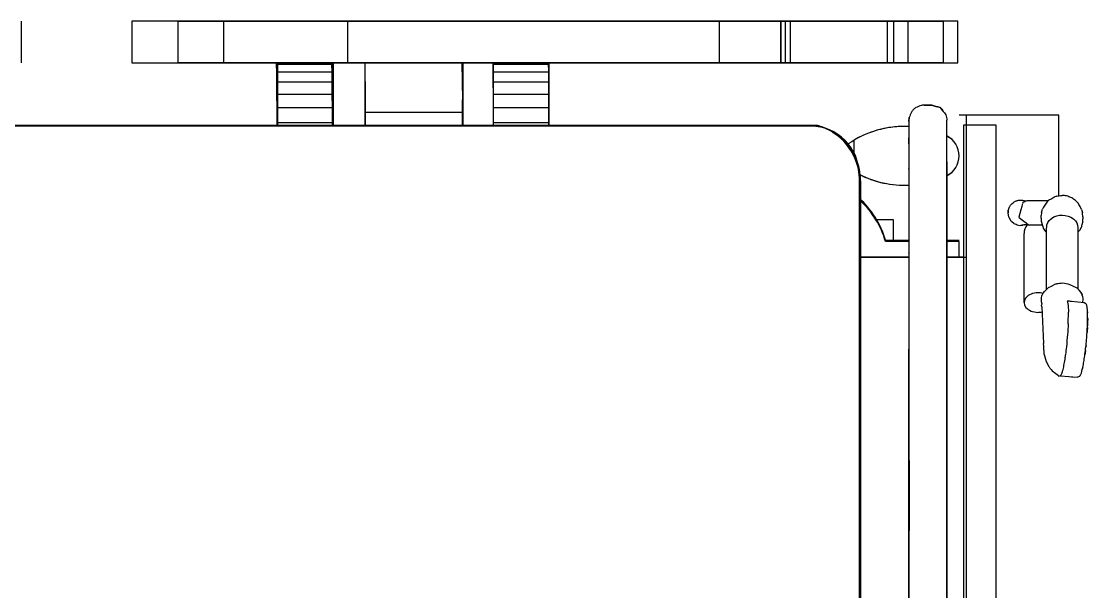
# Model space of a CAD drawing. Extents: x 2733443 to 3206532, y -1516114 to -1264405.
# Drawn here: x 3017798 to 3018638, y -1498205 to -1497755 of the extents above; entities that cross this region are included whole.
import ezdxf

# ---------------------------------------------------------------- set-up
doc = ezdxf.new("R2010")
doc.units = 0
doc.header["$MEASUREMENT"] = 0
doc.linetypes.add('1', pattern=[0, 0, 0])
doc.layers.get('0').update_dxf_attribs({"color": 250, "linetype": '1'})
doc.layers.add('furniture', color=33, linetype='Continuous')

# ---------------------------------------------------------------- blocks, each defined once
blk = doc.blocks.new('EQUIPMENT')
at = {"layer": 'furniture'}
for p, q in [((-13795.46, 4375.37), (-13795.46, 4408.05)), ((-13708.6, 4408.05), (-13708.6, 4375.35)), ((-13057.89, 4408.05), (-13708.6, 4408.05)), ((-13672.28, 4408.05), (-13672.28, 4375.37)), ((-13672.28, 4408.05), (-13663.44, 4408.05)), ((-13663.44, 4408.05), (-13636.4, 4408.05)), ((-13636.4, 4408.05), (-13538.7, 4408.05)), ((-13636.4, 4408.05), (-13636.4, 4375.37)), ((-13538.7, 4408.05), (-13245.52, 4408.05)), ((-13538.7, 4408.05), (-13538.7, 4375.37)), ((-13245.52, 4408.05), (-13232.13, 4408.05)), ((-13245.52, 4375.37), (-13245.52, 4408.05)), ((-13232.13, 4408.05), (-13221.43, 4408.05)), ((-13221.43, 4408.05), (-13201.64, 4408.05)), ((-13201.64, 4408.05), (-13197.37, 4408.05)), ((-13197.37, 4408.05), (-13193.94, 4408.05)), ((-13197.37, 4408.05), (-13197.37, 4375.37)), ((-13197.35, 4375.37), (-13197.35, 4408.05)), ((-13193.94, 4408.05), (-13190.01, 4408.05)), ((-13193.94, 4408.05), (-13193.94, 4375.37)), ((-13190.01, 4408.05), (-13113.42, 4408.05)), ((-13190.01, 4408.05), (-13190.01, 4375.37)), ((-13113.42, 4408.05), (-13108.54, 4408.05)), ((-13113.42, 4408.05), (-13113.42, 4375.37)), ((-13108.54, 4408.05), (-13105.05, 4408.05)), ((-13108.54, 4408.05), (-13108.54, 4375.37)), ((-13105.05, 4408.05), (-13097.16, 4408.05)), ((-13097.16, 4408.05), (-13069.06, 4408.05)), ((-13097.16, 4408.05), (-13097.16, 4375.37)), ((-13069.06, 4375.37), (-13069.06, 4408.05)), ((-13057.89, 4375.35), (-13057.89, 4408.05)), ((-13708.6, 4375.35), (-13057.89, 4375.35)), ((-13663.44, 4375.37), (-13672.28, 4375.37)), ((-13636.4, 4375.37), (-13663.44, 4375.37)), ((-13538.7, 4375.37), (-13636.4, 4375.37)), ((-13594.42, 4374.41), (-13594.44, 4375.24)), ((-13594.42, 4374.41), (-13550.85, 4374.41)), ((-13594.32, 4368.22), (-13594.42, 4374.41)), ((-13594.32, 4368.22), (-13550.76, 4368.22)), ((-13594.24, 4360.25), (-13594.32, 4368.22)), ((-13593.65, 4375.35), (-13593.65, 4325.49)), ((-13550.85, 4374.41), (-13550.87, 4375.24)), ((-13550.76, 4368.22), (-13550.85, 4374.41)), ((-13550.68, 4360.25), (-13550.76, 4368.22)), ((-13550.68, 4375.24), (-13550.61, 4367.98)), ((-13550.61, 4367.98), (-13550.53, 4357.04)), ((-13549.65, 4325.49), (-13549.65, 4375.35)), ((-13245.52, 4375.37), (-13538.7, 4375.37)), ((-13524.87, 4375.35), (-13524.87, 4325.49)), ((-13524.38, 4346.13), (-13524.78, 4375.37)), ((-13448.49, 4375.24), (-13448.1, 4346.13)), ((-13447.74, 4358.83), (-13447.96, 4375.24)), ((-13447.9, 4375.35), (-13447.9, 4325.49)), ((-13423.96, 4374.41), (-13423.98, 4375.24)), ((-13423.96, 4374.41), (-13380.4, 4374.41)), ((-13423.87, 4368.22), (-13423.96, 4374.41)), ((-13423.91, 4375.35), (-13423.91, 4325.49)), ((-13423.87, 4368.22), (-13380.3, 4368.22)), ((-13423.78, 4360.25), (-13423.87, 4368.22)), ((-13380.42, 4375.24), (-13380.4, 4374.41)), ((-13380.4, 4374.41), (-13380.3, 4368.22)), ((-13380.3, 4368.22), (-13380.22, 4360.25)), ((-13380.15, 4367.98), (-13380.23, 4375.24)), ((-13380.07, 4357.04), (-13380.15, 4367.98)), ((-13379.91, 4375.35), (-13379.91, 4325.49)), ((-13232.13, 4375.37), (-13245.52, 4375.37)), ((-13221.43, 4375.37), (-13232.13, 4375.37)), ((-13201.64, 4375.37), (-13221.43, 4375.37)), ((-13197.37, 4375.37), (-13201.64, 4375.37)), ((-13193.94, 4375.37), (-13197.37, 4375.37)), ((-13190.01, 4375.37), (-13193.94, 4375.37)), ((-13113.42, 4375.37), (-13190.01, 4375.37)), ((-13108.54, 4375.37), (-13113.42, 4375.37)), ((-13105.05, 4375.37), (-13108.54, 4375.37)), ((-13097.16, 4375.37), (-13105.05, 4375.37)), ((-13069.06, 4375.37), (-13097.16, 4375.37)), ((-13594.24, 4360.25), (-13550.68, 4360.25)), ((-13594.17, 4350.76), (-13594.24, 4360.25)), ((-13550.61, 4350.76), (-13550.68, 4360.25)), ((-13423.78, 4360.25), (-13380.22, 4360.25)), ((-13423.71, 4350.76), (-13423.78, 4360.25)), ((-13380.22, 4360.25), (-13380.15, 4350.76)), ((-13550.53, 4357.04), (-13550.47, 4344.66)), ((-13447.58, 4332.24), (-13447.67, 4351.12)), ((-13380.01, 4344.66), (-13380.07, 4357.04)), ((-13594.17, 4350.76), (-13550.61, 4350.76)), ((-13594.12, 4340.04), (-13594.17, 4350.76)), ((-13550.55, 4340.04), (-13550.61, 4350.76)), ((-13550.47, 4344.66), (-13550.42, 4331.23)), ((-13423.71, 4350.76), (-13380.15, 4350.76)), ((-13423.66, 4340.04), (-13423.71, 4350.76)), ((-13380.15, 4350.76), (-13380.1, 4340.04)), ((-13379.97, 4331.23), (-13380.01, 4344.66)), ((-13594.12, 4340.04), (-13550.55, 4340.04)), ((-13594.08, 4328.4), (-13594.12, 4340.04)), ((-13550.52, 4328.4), (-13550.55, 4340.04)), ((-13448.28, 4336.11), (-13524.55, 4336.11)), ((-13448.13, 4336.11), (-13448.28, 4336.11)), ((-13423.66, 4340.04), (-13380.1, 4340.04)), ((-13423.62, 4328.4), (-13423.66, 4340.04)), ((-13380.1, 4340.04), (-13380.06, 4328.4)), ((-13095.31, 4334.4), (-13095.75, 4333.3)), ((-13094.88, 4335.49), (-13095.31, 4334.4)), ((-13094.44, 4336.58), (-13094.88, 4335.49)), ((-13094.05, 4337.06), (-13094.44, 4336.58)), ((-13093.66, 4337.54), (-13094.05, 4337.06)), ((-13093.27, 4338.02), (-13093.66, 4337.54)), ((-13092.88, 4338.5), (-13093.27, 4338.02)), ((-13092.4, 4338.89), (-13092.88, 4338.5)), ((-13091.92, 4339.28), (-13092.4, 4338.89)), ((-13091.45, 4339.67), (-13091.92, 4339.28)), ((-13090.97, 4340.06), (-13091.45, 4339.67)), ((-13089.87, 4340.49), (-13090.97, 4340.06)), ((-13088.78, 4340.93), (-13089.87, 4340.49)), ((-13087.68, 4341.37), (-13088.78, 4340.93)), ((-13086.59, 4341.81), (-13087.68, 4341.37)), ((-13086.05, 4341.86), (-13086.59, 4341.81)), ((-13085.5, 4341.91), (-13086.05, 4341.86)), ((-13084.96, 4341.96), (-13085.5, 4341.91)), ((-13084.41, 4342.01), (-13084.96, 4341.96)), ((-13084.41, 4342.01), (-13082.91, 4342.01)), ((-13082.91, 4342.01), (-13084.41, 4342.01)), ((-13082.91, 4342.01), (-13081.42, 4342.01)), ((-13081.42, 4342.01), (-13082.91, 4342.01)), ((-13081.42, 4342.01), (-13079.92, 4342.01)), ((-13079.92, 4342.01), (-13081.42, 4342.01)), ((-13079.92, 4342.01), (-13078.42, 4342.01)), ((-13078.42, 4342.01), (-13079.92, 4342.01)), ((-13076.78, 4341.52), (-13078.42, 4342.01)), ((-13078.42, 4342.01), (-13076.78, 4341.52)), ((-13075.14, 4341.03), (-13076.78, 4341.52)), ((-13076.78, 4341.52), (-13075.14, 4341.03)), ((-13073.5, 4340.54), (-13075.14, 4341.03)), ((-13075.14, 4341.03), (-13073.5, 4340.54)), ((-13071.86, 4340.06), (-13073.5, 4340.54)), ((-13073.5, 4340.54), (-13071.86, 4340.06)), ((-13071.39, 4339.67), (-13071.86, 4340.06)), ((-13071.86, 4340.06), (-13070.72, 4338.65)), ((-13070.91, 4339.28), (-13071.39, 4339.67)), ((-13070.43, 4338.89), (-13070.91, 4339.28)), ((-13070.72, 4338.65), (-13069.57, 4337.25)), ((-13069.95, 4338.5), (-13070.43, 4338.89)), ((-13069.28, 4336.89), (-13069.95, 4338.5)), ((-13069.57, 4337.25), (-13068.43, 4335.84)), ((-13068.43, 4335.84), (-13067.28, 4334.44)), ((-13067.28, 4334.44), (-13067.07, 4333.34)), ((-13169.04, 4326), (-13850.27, 4326)), ((-13594.08, 4328.4), (-13550.52, 4328.4)), ((-13594.08, 4326), (-13594.08, 4328.4)), ((-13550.51, 4326), (-13550.52, 4328.4)), ((-13550.42, 4331.23), (-13550.41, 4326)), ((-13423.62, 4328.4), (-13380.06, 4328.4)), ((-13423.62, 4326), (-13423.62, 4328.4)), ((-13380.06, 4328.4), (-13380.05, 4326)), ((-13379.96, 4326), (-13379.97, 4331.23)), ((-13169.04, 4326), (-13168.38, 4326)), ((-13096.39, 4329.06), (-13096.19, 4332.21)), ((-13096.34, 4330.57), (-13096.39, 4330.03)), ((-13096.39, 4330.03), (-13096.31, 4330.29)), ((-13096.39, 4329.88), (-13096.39, 4330.03)), ((-13096.39, 4330.03), (-13096.39, 4329.79)), ((-13096.39, 4329.72), (-13096.39, 4329.88)), ((-13096.39, 4329.79), (-13096.39, 4329.54)), ((-13096.39, 4329.57), (-13096.39, 4329.72)), ((-13096.39, 4329.42), (-13096.39, 4329.57)), ((-13096.39, 4329.54), (-13096.39, 4329.3)), ((-13096.39, 4329.06), (-13096.39, 4329.42)), ((-13096.39, 4329.3), (-13096.39, 4329.06)), ((-13096.39, 4329.06), (-13096.39, 4327.12)), ((-13096.39, 4327.12), (-13096.39, 4325.17)), ((-13096.29, 4331.12), (-13096.34, 4330.57)), ((-13096.24, 4331.66), (-13096.29, 4331.12)), ((-13096.19, 4332.21), (-13096.24, 4331.66)), ((-13095.75, 4333.3), (-13096.19, 4332.21)), ((-13067.07, 4333.34), (-13066.86, 4332.23)), ((-13066.86, 4332.23), (-13066.65, 4331.13)), ((-13066.65, 4331.13), (-13066.44, 4330.03)), ((-13066.44, 4329.05), (-13066.44, 4330.03)), ((-13066.44, 4328.08), (-13066.44, 4329.05)), ((-13066.44, 4327.11), (-13066.44, 4328.08)), ((-13066.44, 4326.13), (-13066.44, 4327.11)), ((-13066.44, 4323.28), (-13066.44, 4326.13)), ((-12978.42, 4334.02), (-13056.81, 4334.02)), ((-13053.17, 4326.37), (-13027.98, 4326.37)), ((-13053.17, 3339.39), (-13053.17, 4326.37)), ((-12978.42, 4334.02), (-13051.34, 4334.02)), ((-13051.34, 4334.02), (-13051.34, 3342.13)), ((-13027.98, 4326.37), (-13027.98, 3339.39)), ((-12978.42, 4270.54), (-12978.42, 4334.02)), ((-12978.42, 4270.54), (-12978.42, 4334.02)), ((-13173.73, 4325.49), (-14987.85, 4325.49)), ((-13159.52, 4322.77), (-13159.54, 4322.77)), ((-13151.34, 4317.62), (-13151.67, 4317.87)), ((-13096.39, 4325.17), (-13096.39, 4323.22)), ((-13096.39, 4323.22), (-13096.39, 4321.28)), ((-13096.39, 4321.28), (-13096.39, 4317.61)), ((-13096.39, 4317.61), (-13096.39, 4313.93)), ((-13066.44, 4320.43), (-13066.44, 4323.28)), ((-13066.44, 4317.58), (-13066.44, 4320.43)), ((-13066.44, 4314.73), (-13066.44, 4317.58)), ((-13144.97, 4311.49), (-13147.21, 4313.92)), ((-13143.07, 4309.11), (-13144.97, 4311.49)), ((-13139.77, 4314.24), (-13139.77, 4304.94)), ((-13096.39, 4314.72), (-13096.39, 4316.35)), ((-13096.39, 4311.55), (-13096.39, 4314.72)), ((-13096.39, 4313.93), (-13096.39, 4310.26)), ((-13096.39, 4310.26), (-13096.39, 4306.59)), ((-13066.44, 4312.71), (-13066.44, 4314.73)), ((-13066.44, 4310.69), (-13066.44, 4312.71)), ((-13066.44, 4308.66), (-13066.44, 4310.69)), ((-13139.7, 4303.88), (-13141.83, 4307.36)), ((-13141.46, 4306.43), (-13141.12, 4306.43)), ((-13140.95, 4306.43), (-13141.12, 4306.43)), ((-13141.12, 4306.43), (-13140.36, 4305.17)), ((-13140.49, 4305.69), (-13140.95, 4306.43)), ((-13140.04, 4304.94), (-13140.49, 4305.69)), ((-13140.36, 4305.17), (-13139.65, 4303.88)), ((-13139.44, 4304.94), (-13140.04, 4304.94)), ((-13139.88, 4303.88), (-13139.7, 4303.88)), ((-13139.88, 4303.88), (-13139.88, 4303.41)), ((-13139.69, 4303.06), (-13139.7, 4303.88)), ((-13139.65, 4303.88), (-13139.44, 4303.88)), ((-13139.65, 4303.88), (-13139.65, 4303.71)), ((-13139.65, 4303.71), (-13139.65, 4302.98)), ((-13139.44, 4303.88), (-13139.44, 4304.94)), ((-13139.43, 4302.6), (-13139.43, 4303.71)), ((-13096.39, 4306.59), (-13096.39, 4304.25)), ((-13096.39, 4304.25), (-13096.39, 4301.9)), ((-13096.39, 4301.9), (-13096.39, 4299.56)), ((-13066.44, 4306.64), (-13066.44, 4308.66)), ((-13066.44, 4304.29), (-13066.44, 4306.64)), ((-13066.44, 4301.94), (-13066.44, 4304.29)), ((-13066.44, 4299.58), (-13066.44, 4301.94)), ((-13096.39, 4299.56), (-13096.39, 4297.22)), ((-13096.39, 4297.22), (-13096.39, 4294.62)), ((-13096.39, 4294.62), (-13096.39, 4292.03)), ((-13066.44, 4297.23), (-13066.44, 4299.58)), ((-13066.44, 4285.42), (-13066.44, 4297.23)), ((-13066.44, 4297.23), (-13066.44, 4268.84)), ((-13135.6, 4287.37), (-13135.6, 3378.39)), ((-13096.39, 4291.43), (-13096.36, 4292.03)), ((-13096.39, 4292.03), (-13096.39, 4289.43)), ((-13096.39, 4289.43), (-13096.39, 4286.84)), ((-13096.39, 4286.84), (-13096.39, 4284.08)), ((-13096.39, 4285.2), (-13096.36, 4284.08)), ((-13096.39, 4284.08), (-13096.39, 4281.33)), ((-13066.44, 4268.17), (-13066.44, 4288.03)), ((-13066.44, 4286.9), (-13066.44, 4271.57)), ((-13066.44, 4243.82), (-13066.44, 4285.42)), ((-13135.29, 3383.33), (-13135.29, 4282.43)), ((-13134.44, 4282.43), (-13134.44, 3383.33)), ((-13096.39, 4281.33), (-13096.39, 4278.58)), ((-13096.39, 4278.58), (-13096.39, 4275.83)), ((-13096.39, 4275.83), (-13096.39, 4272.95)), ((-13096.39, 4272.95), (-13096.39, 4270.07)), ((-13096.39, 4270.07), (-13096.39, 4267.19)), ((-13096.39, 4267.19), (-13096.39, 4264.31)), ((-13096.38, 4267.19), (-13096.39, 4266.81)), ((-13066.44, 4271.57), (-13066.44, 4256.24)), ((-13066.44, 4268.84), (-13066.44, 4211.8)), ((-13066.44, 4248.31), (-13066.44, 4268.17)), ((-13010.65, 4266.88), (-13010.19, 4267.01)), ((-13010.19, 4267.01), (-13008.37, 4267.18)), ((-13010.19, 4267.01), (-13009.74, 4267.06)), ((-13009.74, 4267.06), (-13009.28, 4267.1)), ((-13009.28, 4267.1), (-13008.83, 4267.14)), ((-13008.83, 4267.14), (-13008.37, 4267.18)), ((-13008.37, 4267.18), (-13006.56, 4267.01)), ((-12985.58, 4267.27), (-12987.22, 4266.3)), ((-12983.94, 4268.23), (-12985.58, 4267.27)), ((-12982.29, 4269.19), (-12983.94, 4268.23)), ((-12981.93, 4269.4), (-12982.29, 4269.19)), ((-12980.2, 4270.29), (-12981.93, 4269.4)), ((-12980.2, 4270.29), (-12979.18, 4270.43)), ((-12979.18, 4270.43), (-12978.16, 4270.58)), ((-12978.16, 4270.58), (-12977.13, 4270.73)), ((-12977.13, 4270.73), (-12976.11, 4270.87)), ((-12976.11, 4270.87), (-12975.6, 4270.84)), ((-12974.74, 4270.76), (-12975.6, 4270.87)), ((-12974.19, 4270.69), (-12974.74, 4270.76)), ((-12973.87, 4270.66), (-12974.19, 4270.69)), ((-12973.01, 4270.55), (-12973.87, 4270.66)), ((-12972.15, 4270.44), (-12973.01, 4270.55)), ((-12971.33, 4270.16), (-12972.15, 4270.44)), ((-12970.51, 4269.87), (-12971.33, 4270.16)), ((-12969.69, 4269.59), (-12970.51, 4269.87)), ((-12968.87, 4269.3), (-12969.69, 4269.59)), ((-12968.13, 4268.85), (-12968.87, 4269.3)), ((-12967.38, 4268.4), (-12968.13, 4268.85)), ((-12966.64, 4267.94), (-12967.38, 4268.4)), ((-12965.9, 4267.49), (-12966.64, 4267.94)), ((-12965.27, 4266.9), (-12965.9, 4267.49)), ((-13096.39, 4264.31), (-13096.39, 4254.63)), ((-13018.18, 4259.02), (-13018.35, 4257.2)), ((-13018.27, 4258.11), (-13018.23, 4258.57)), ((-13018.23, 4258.57), (-13018.18, 4259.02)), ((-13018.18, 4259.02), (-13017.95, 4259.71)), ((-13017.95, 4259.71), (-13017.71, 4260.4)), ((-13017.71, 4260.4), (-13017.47, 4261.09)), ((-13017.47, 4261.09), (-13017.24, 4261.79)), ((-13017.24, 4261.79), (-13016.96, 4262.21)), ((-13016.96, 4262.21), (-13016.68, 4262.64)), ((-13016.68, 4262.64), (-13016.4, 4263.07)), ((-13016.4, 4263.07), (-13016.12, 4263.49)), ((-13016.12, 4263.49), (-13013.83, 4265.55)), ((-13016.12, 4263.49), (-13015.55, 4264.01)), ((-13015.55, 4264.01), (-13014.98, 4264.52)), ((-13014.98, 4264.52), (-13014.4, 4265.04)), ((-13014.4, 4265.04), (-13013.83, 4265.55)), ((-13013.83, 4265.55), (-13013.39, 4265.79)), ((-13013.39, 4265.79), (-13012.94, 4266.02)), ((-13012.94, 4266.02), (-13012.49, 4266.25)), ((-13012.49, 4266.25), (-13012.05, 4266.48)), ((-13012.05, 4266.48), (-13011.58, 4266.61)), ((-13011.58, 4266.61), (-13011.12, 4266.75)), ((-13011.12, 4266.75), (-13010.65, 4266.88)), ((-13008.25, 4259.44), (-13009.01, 4256.7)), ((-13007.48, 4262.25), (-13008.25, 4259.44)), ((-13006.86, 4264.49), (-13007.46, 4262.31)), ((-13006.67, 4265.18), (-13006.81, 4264.65)), ((-13005.91, 4265.53), (-13006.67, 4265.18)), ((-13006.32, 4266.89), (-13005.63, 4266.8)), ((-13005.16, 4265.88), (-13005.91, 4265.53)), ((-13005.63, 4266.8), (-13004.95, 4266.46)), ((-13004.4, 4266.22), (-13005.16, 4265.88)), ((-13003.64, 4266.57), (-13004.4, 4266.22)), ((-12986.55, 4266.7), (-13003.64, 4266.57)), ((-12991.87, 4257.21), (-12991.31, 4259.95)), ((-12990.29, 4261.53), (-12991.31, 4259.95)), ((-12989.27, 4263.12), (-12990.29, 4261.53)), ((-12988.24, 4264.71), (-12989.27, 4263.12)), ((-12987.22, 4266.3), (-12988.24, 4264.71)), ((-12964.65, 4266.3), (-12965.27, 4266.9)), ((-12964.02, 4265.7), (-12964.65, 4266.3)), ((-12963.4, 4265.11), (-12964.02, 4265.7)), ((-12962.91, 4264.39), (-12963.4, 4265.11)), ((-12962.43, 4263.68), (-12962.91, 4264.39)), ((-12961.94, 4262.96), (-12962.43, 4263.68)), ((-12961.46, 4262.24), (-12961.94, 4262.96)), ((-12960.57, 4259.64), (-12961.46, 4262.24)), ((-12960.57, 4259.64), (-12959.79, 4257.36)), ((-13122.6, 4251.82), (-13108.7, 4251.82)), ((-13108.7, 4251.82), (-13108.7, 4234.45)), ((-13096.39, 4254.63), (-13096.39, 4244.94)), ((-13066.44, 4256.69), (-13066.44, 4251.49)), ((-13066.44, 4256.24), (-13066.44, 4240.91)), ((-13066.44, 4251.49), (-13066.44, 4246.29)), ((-13018.35, 4257.2), (-13018.31, 4257.66)), ((-13017.68, 4253.6), (-13018.35, 4257.2)), ((-13018.31, 4257.66), (-13018.27, 4258.11)), ((-13017.68, 4253.6), (-13017.24, 4252.62)), ((-13017.24, 4252.62), (-13016.12, 4250.92)), ((-13016.12, 4250.92), (-13015.49, 4250.22)), ((-13013.83, 4248.85), (-13015.43, 4250.15)), ((-13009.04, 4256.57), (-13009.84, 4253.7)), ((-13009.84, 4253.7), (-13007.91, 4252.19)), ((-13007.91, 4252.19), (-13005.99, 4250.69)), ((-13005.99, 4250.69), (-13004.06, 4249.18)), ((-12991.87, 4257.21), (-12992.23, 4254.98)), ((-12992.15, 4252.85), (-12992.23, 4254.98)), ((-12992.15, 4252.85), (-12992.11, 4250.53)), ((-12992.11, 4250.53), (-12991.31, 4247.04)), ((-12987, 4249.54), (-12985.81, 4251.21)), ((-12985.81, 4251.21), (-12984.17, 4252.7)), ((-12984.17, 4252.7), (-12982.18, 4253.9)), ((-12982.18, 4253.9), (-12979.96, 4254.74)), ((-12979.96, 4254.74), (-12977.66, 4255.21)), ((-12977.66, 4255.21), (-12975.43, 4255.33)), ((-12975.43, 4255.33), (-12973.2, 4255.14)), ((-12973.2, 4255.14), (-12970.94, 4254.6)), ((-12970.94, 4254.6), (-12968.77, 4253.69)), ((-12968.77, 4253.69), (-12966.85, 4252.43)), ((-12966.85, 4252.43), (-12965.31, 4250.9)), ((-12965.31, 4250.9), (-12964.22, 4249.18)), ((-12959.75, 4256.71), (-12959.79, 4257.36)), ((-12959.54, 4253.86), (-12959.75, 4256.71)), ((-12959.54, 4253.86), (-12959.49, 4252.34)), ((-12959.52, 4249.73), (-12959.5, 4251.48)), ((-12959.5, 4251.48), (-12959.49, 4252.34)), ((-13096.39, 4244.94), (-13096.39, 4235.26)), ((-13066.44, 4228.45), (-13066.44, 4248.31)), ((-13066.44, 4231.71), (-13066.44, 4248.1)), ((-13066.44, 4248.1), (-13066.44, 4239.91)), ((-13066.44, 4231.71), (-13066.44, 4248.1)), ((-13066.44, 4246.29), (-13066.44, 4216.78)), ((-13066.44, 4243.69), (-13066.44, 4246.29)), ((-13066.44, 4246.29), (-13066.44, 4241.08)), ((-13066.44, 4202.21), (-13066.44, 4243.82)), ((-13066.44, 4241.09), (-13066.44, 4243.69)), ((-13013.83, 4248.85), (-13012.92, 4248.49)), ((-13012.92, 4248.49), (-13012.01, 4248.12)), ((-13012.01, 4248.12), (-13011.1, 4247.76)), ((-13011.1, 4247.76), (-13010.19, 4247.39)), ((-13010.19, 4247.39), (-13008.37, 4247.23)), ((-13008.37, 4247.23), (-13006.56, 4247.39)), ((-13007.92, 4247.27), (-13008.37, 4247.23)), ((-13007.47, 4247.31), (-13007.92, 4247.27)), ((-13007.01, 4247.35), (-13007.47, 4247.31)), ((-13006.56, 4247.39), (-13007.01, 4247.35)), ((-13005.87, 4247.63), (-13006.56, 4247.39)), ((-13005.87, 4247.84), (-13005.03, 4247.68)), ((-13005.48, 4247.76), (-13005.87, 4247.63)), ((-13002.26, 4247.78), (-13005.03, 4247.68)), ((-13004.06, 4249.18), (-13002.14, 4247.68)), ((-13002.14, 4247.68), (-12991.55, 4247.68)), ((-12991.31, 4247.04), (-12990.27, 4244.53)), ((-12990.27, 4244.53), (-12988.67, 4242.24)), ((-12988.67, 4242.24), (-12987.95, 4241.56)), ((-12987.95, 4243.3), (-12987.71, 4247.79)), ((-12987.95, 4240.37), (-12987.95, 4243.3)), ((-12987.71, 4247.79), (-12987, 4249.54)), ((-12964.22, 4249.18), (-12963.62, 4247.42)), ((-12963.62, 4247.42), (-12963.47, 4245.69)), ((-12963.47, 4245.69), (-12963.45, 4242.93)), ((-12963.45, 4241.78), (-12962.14, 4243.27)), ((-12963.45, 4242.93), (-12963.45, 4239.99)), ((-12960.77, 4245.67), (-12962.14, 4243.27)), ((-12960.25, 4246.73), (-12960.77, 4245.67)), ((-12960.25, 4246.73), (-12959.96, 4248.26)), ((-12959.86, 4248.62), (-12959.97, 4248.26)), ((-12959.52, 4249.73), (-12959.86, 4248.62)), ((-13114.83, 4235.56), (-13096.39, 4235.56)), ((-13096.39, 4234.45), (-13114.83, 4234.45)), ((-13096.39, 4235.26), (-13096.39, 4225.58)), ((-13066.44, 4238.49), (-13066.44, 4241.09)), ((-13066.44, 4241.08), (-13066.44, 4235.88)), ((-13066.44, 4240.91), (-13066.44, 4225.58)), ((-13066.44, 4239.91), (-13066.44, 4231.73)), ((-13066.44, 4235.88), (-13066.44, 4238.49)), ((-13066.44, 4235.56), (-13056.81, 4235.56)), ((-13056.81, 4234.45), (-13066.44, 4234.45)), ((-13056.81, 4222.29), (-13056.81, 4234.45)), ((-13005.65, 4186.42), (-13005.65, 4240.88)), ((-12987.95, 4196.88), (-12987.95, 4240.37)), ((-12963.45, 4239.99), (-12963.45, 4197.28)), ((-13096.39, 4225.58), (-13096.39, 4149.67)), ((-13096.39, 4225.58), (-13096.39, 4216.02)), ((-13096.39, 4225.22), (-13096.39, 4225.58)), ((-13096.37, 4225.58), (-13096.38, 4215.36)), ((-13066.44, 4231.73), (-13066.44, 4223.55)), ((-13066.44, 4215.31), (-13066.44, 4231.71)), ((-13066.44, 4215.31), (-13066.44, 4231.71)), ((-13066.44, 4208.6), (-13066.44, 4228.45)), ((-13066.44, 4225.58), (-13066.44, 4099.79)), ((-13096.37, 4222.29), (-13135.6, 4222.29)), ((-13134.44, 4222.29), (-13096.39, 4222.29)), ((-13066.55, 4222.29), (-13051.34, 4222.29)), ((-13066.44, 4223.55), (-13066.44, 4215.36)), ((-13053.17, 4222.29), (-13066.44, 4222.29)), ((-13066.44, 4216.78), (-13066.44, 4187.26)), ((-13096.39, 4216.02), (-13096.39, 4206.46)), ((-13066.55, 4208.57), (-13066.44, 4208.6)), ((-13066.44, 4215.36), (-13066.44, 4207.16)), ((-13066.44, 4198.92), (-13066.44, 4215.31)), ((-13066.44, 4198.92), (-13066.44, 4215.31)), ((-13066.44, 4211.8), (-13066.44, 4182.09)), ((-13066.44, 4207.87), (-13066.44, 4208.6)), ((-13096.39, 4206.46), (-13096.39, 4196.9)), ((-13066.44, 4207.87), (-13066.62, 4207.87)), ((-13066.62, 4204.87), (-13066.44, 4204.93)), ((-13066.51, 4195.51), (-13066.55, 4205.03)), ((-13066.44, 4207.14), (-13066.44, 4207.87)), ((-13066.44, 4207.16), (-13066.44, 4198.95)), ((-13066.44, 4206.4), (-13066.44, 4207.14)), ((-13066.44, 4205.66), (-13066.44, 4206.4)), ((-13066.44, 4204.93), (-13066.44, 4205.66)), ((-13066.44, 4204.05), (-13066.44, 4204.93)), ((-13066.44, 4203.17), (-13066.44, 4204.05)), ((-13066.44, 4202.29), (-13066.44, 4203.17)), ((-13066.44, 4201.41), (-13066.44, 4202.29)), ((-13066.44, 4182.09), (-13066.44, 4202.21)), ((-13066.44, 4191.48), (-13066.44, 4201.41)), ((-12983.65, 4199.7), (-12983.15, 4199.95)), ((-12983.15, 4199.95), (-12982.65, 4200.2)), ((-12982.65, 4200.2), (-12982.16, 4200.45)), ((-12981.6, 4200.62), (-12982.16, 4200.45)), ((-12981.04, 4200.79), (-12981.6, 4200.62)), ((-12980.49, 4200.97), (-12981.04, 4200.79)), ((-12979.93, 4201.14), (-12980.49, 4200.97)), ((-12978.8, 4201.26), (-12979.93, 4201.14)), ((-12977.67, 4201.38), (-12978.8, 4201.26)), ((-12976.54, 4201.5), (-12977.67, 4201.38)), ((-12975.4, 4201.63), (-12976.54, 4201.5)), ((-12970.92, 4201), (-12975.4, 4201.63)), ((-12967.52, 4199.49), (-12970.92, 4201)), ((-13096.39, 4196.9), (-13096.39, 4187.33)), ((-13066.44, 4182.09), (-13066.51, 4195.51)), ((-13066.49, 4192.85), (-13066.44, 4193.14)), ((-13066.44, 4191.48), (-13066.46, 4190.42)), ((-13066.44, 4198.95), (-13066.44, 4190.74)), ((-13066.44, 4182.53), (-13066.44, 4198.92)), ((-13066.44, 4182.53), (-13066.44, 4198.92)), ((-13066.44, 4193.14), (-13066.44, 4192.72)), ((-13066.44, 4192.72), (-13066.44, 4192.31)), ((-13066.44, 4192.31), (-13066.44, 4191.89)), ((-13066.44, 4191.89), (-13066.44, 4191.48)), ((-13066.44, 4191.48), (-13066.44, 4190.99)), ((-13066.44, 4182.09), (-13066.44, 4191.48)), ((-12992.03, 4189.97), (-12991.69, 4191.87)), ((-12991.69, 4191.87), (-12991.45, 4192.36)), ((-12991.45, 4192.36), (-12991.21, 4192.84)), ((-12991.21, 4192.84), (-12990.98, 4193.33)), ((-12990.98, 4193.33), (-12990.74, 4193.81)), ((-12990.74, 4193.81), (-12989.61, 4195.25)), ((-12989.61, 4195.25), (-12989.15, 4195.67)), ((-12989.15, 4195.67), (-12986.42, 4198.42)), ((-12986.42, 4198.42), (-12984.21, 4199.3)), ((-12984.4, 4199.22), (-12984.15, 4199.45)), ((-12984.15, 4199.45), (-12983.65, 4199.7)), ((-12967.52, 4199.49), (-12964.19, 4197.9)), ((-12964.19, 4197.9), (-12962.19, 4196.24)), ((-12960.78, 4194.38), (-12962.19, 4196.24)), ((-12960.78, 4194.38), (-12960.01, 4192.47)), ((-12959.61, 4191.53), (-12960.78, 4194.38)), ((-12959.61, 4191.53), (-12959.37, 4189.45)), ((-13096.39, 4187.33), (-13096.39, 4177.92)), ((-13066.46, 4190.42), (-13066.48, 4189.7)), ((-13066.44, 4190.99), (-13066.44, 4190.51)), ((-13066.44, 4190.74), (-13066.44, 4182.53)), ((-13066.44, 4190.51), (-13066.44, 4190.02)), ((-13066.44, 4182.09), (-13066.44, 4190.42)), ((-13066.44, 4182.09), (-13066.44, 4190.42)), ((-13066.44, 4190.42), (-13066.44, 4182.09)), ((-13066.44, 4190.02), (-13066.44, 4189.54)), ((-13066.44, 4189.54), (-13066.44, 4182.09)), ((-13066.44, 4187.26), (-13066.44, 4157.74)), ((-12992.03, 4187.09), (-12992.03, 4189.97)), ((-12991.78, 4186.11), (-12992.03, 4187.09)), ((-12991.71, 4185.73), (-12991.84, 4184.48)), ((-12991.78, 4183.06), (-12991.84, 4184.48)), ((-12991.68, 4185.73), (-12991.78, 4186.11)), ((-12991.78, 4183.06), (-12990.31, 4154.27)), ((-12970.88, 4187.49), (-12971.72, 4187.58)), ((-12971.72, 4187.58), (-12971.6, 4187.18)), ((-12971.6, 4187.18), (-12971.48, 4186.78)), ((-12971.48, 4186.78), (-12971.37, 4186.38)), ((-12971.37, 4186.38), (-12971.25, 4185.98)), ((-12971.25, 4185.98), (-12971.16, 4185.26)), ((-12971.16, 4185.26), (-12971.08, 4184.53)), ((-12971.08, 4184.53), (-12970.99, 4183.8)), ((-12970.99, 4183.8), (-12970.91, 4183.08)), ((-12970.91, 4183.08), (-12970.87, 4182.02)), ((-12970.04, 4187.4), (-12970.88, 4187.49)), ((-12969.19, 4187.32), (-12970.04, 4187.4)), ((-12968.35, 4187.23), (-12969.19, 4187.32)), ((-12958.35, 4186.19), (-12968.35, 4187.23)), ((-12959.37, 4189.45), (-12959.59, 4186.32)), ((-12957.05, 4185.3), (-12958.31, 4186.09)), ((-12956.9, 4185.17), (-12957.05, 4185.3)), ((-12956.76, 4185.03), (-12956.9, 4185.17)), ((-12956.62, 4184.9), (-12956.76, 4185.03)), ((-12956.36, 4184.33), (-12956.47, 4184.76)), ((-12956.25, 4183.91), (-12956.36, 4184.33)), ((-12956.14, 4183.48), (-12956.25, 4183.91)), ((-12956.03, 4183.05), (-12956.14, 4183.48)), ((-12955.96, 4182.38), (-12956.03, 4183.05)), ((-13096.39, 4177.92), (-13096.39, 4168.5)), ((-13066.44, 4078.27), (-13066.44, 4182.53)), ((-13066.44, 4155.15), (-13066.44, 4182.09)), ((-12970.88, 4173.22), (-12970.81, 4176.05)), ((-12970.87, 4182.02), (-12970.83, 4180.97)), ((-12970.83, 4180.97), (-12970.78, 4179.92)), ((-12970.81, 4176.05), (-12970.74, 4178.87)), ((-12970.78, 4179.92), (-12970.74, 4178.87)), ((-12955.89, 4181.7), (-12955.96, 4182.38)), ((-12955.82, 4181.03), (-12955.89, 4181.7)), ((-12955.75, 4180.35), (-12955.82, 4181.03)), ((-12955.71, 4179.5), (-12955.75, 4180.35)), ((-12955.68, 4178.64), (-12955.71, 4179.5)), ((-12955.69, 4179.02), (-12955.66, 4178.71)), ((-12955.65, 4177.78), (-12955.68, 4178.64)), ((-12955.68, 4172.61), (-12955.65, 4174.77)), ((-12955.66, 4178.71), (-12955.67, 4178.27)), ((-12955.61, 4176.93), (-12955.65, 4177.78)), ((-12955.65, 4174.77), (-12955.61, 4176.93)), ((-12955.63, 4174.77), (-12955.62, 4174.45)), ((-13096.39, 4168.5), (-13096.39, 4159.09)), ((-12971.04, 4167.56), (-12971.17, 4165.49)), ((-12970.92, 4169.63), (-12971.04, 4167.56)), ((-12970.95, 4170.4), (-12970.88, 4173.22)), ((-12970.92, 4169.63), (-12970.95, 4170.4)), ((-12955.89, 4165.62), (-12955.82, 4166.96)), ((-12955.81, 4166.24), (-12955.84, 4165.59)), ((-12955.82, 4166.96), (-12955.75, 4168.3)), ((-12955.78, 4166.9), (-12955.81, 4166.24)), ((-12955.75, 4168.3), (-12955.71, 4170.46)), ((-12955.69, 4169.42), (-12955.72, 4168.21)), ((-12955.71, 4170.46), (-12955.68, 4172.61)), ((-12955.66, 4170.62), (-12955.69, 4169.42)), ((-12955.63, 4171.83), (-12955.66, 4170.62)), ((-12955.6, 4173.03), (-12955.63, 4171.83)), ((-12955.62, 4174.45), (-12955.6, 4173.03)), ((-13096.39, 4159.09), (-13096.39, 4149.67)), ((-13066.44, 4157.74), (-13066.44, 4147.8)), ((-12971.65, 4158.88), (-12971.89, 4156.41)), ((-12971.42, 4161.36), (-12971.65, 4158.88)), ((-12971.29, 4163.42), (-12971.42, 4161.36)), ((-12971.17, 4165.49), (-12971.29, 4163.42)), ((-12956.47, 4157.16), (-12956.36, 4158.61)), ((-12956.36, 4158.61), (-12956.25, 4160.05)), ((-12956.25, 4160.05), (-12956.14, 4161.5)), ((-12956.14, 4161.5), (-12956.03, 4162.94)), ((-12956.03, 4162.94), (-12955.96, 4164.28)), ((-12955.96, 4163.54), (-12956, 4162.86)), ((-12955.96, 4164.28), (-12955.89, 4165.62)), ((-12955.92, 4164.22), (-12955.96, 4163.54)), ((-12955.88, 4164.91), (-12955.92, 4164.22)), ((-12955.84, 4165.59), (-12955.88, 4164.91)), ((-13096.39, 4099.79), (-13096.39, 4149.67)), ((-13096.39, 4149.67), (-13096.39, 4078.27)), ((-13096.39, 4149.67), (-13096.39, 4128.2)), ((-13066.44, 4128.2), (-13066.44, 4155.15)), ((-12990.17, 4151.94), (-12990.31, 4154.27)), ((-12989.94, 4145.5), (-12990.17, 4151.94)), ((-12972.54, 4150.01), (-12972.72, 4148.55)), ((-12972.35, 4151.47), (-12972.54, 4150.01)), ((-12972.12, 4153.94), (-12972.35, 4151.47)), ((-12971.89, 4156.41), (-12972.12, 4153.94)), ((-12957.38, 4148.53), (-12957.21, 4149.92)), ((-12957.21, 4149.92), (-12957.05, 4151.31)), ((-12957.05, 4151.31), (-12956.9, 4152.77)), ((-12956.94, 4151.92), (-12957.01, 4151.31)), ((-12956.87, 4152.77), (-12956.94, 4151.92)), ((-12956.9, 4152.77), (-12956.76, 4154.23)), ((-12956.76, 4154.23), (-12956.62, 4155.7)), ((-12956.62, 4155.7), (-12956.47, 4157.16)), ((-12989.94, 4145.5), (-12988.35, 4139.88)), ((-12973.63, 4141.86), (-12973.86, 4140.59)), ((-12973.5, 4142.8), (-12973.63, 4141.86)), ((-12973.36, 4143.74), (-12973.5, 4142.8)), ((-12973.22, 4144.68), (-12973.36, 4143.74)), ((-12973.08, 4145.62), (-12973.22, 4144.68)), ((-12972.9, 4147.08), (-12973.08, 4145.62)), ((-12972.72, 4148.55), (-12972.9, 4147.08)), ((-12958.44, 4140.79), (-12958.26, 4142.03)), ((-12958.26, 4142.03), (-12958.08, 4143.27)), ((-12958.08, 4143.27), (-12957.9, 4144.51)), ((-12957.9, 4144.51), (-12957.72, 4145.74)), ((-12957.72, 4145.74), (-12957.55, 4147.14)), ((-12957.52, 4146.95), (-12957.7, 4145.74)), ((-12957.55, 4147.14), (-12957.38, 4148.53)), ((-12957.38, 4148.19), (-12957.52, 4146.95)), ((-12957.34, 4148.53), (-12957.38, 4148.19)), ((-12988.35, 4139.88), (-12986.23, 4136.07)), ((-12986.25, 4136.07), (-12985.99, 4135.68)), ((-12985.99, 4135.68), (-12985.73, 4135.29)), ((-12985.73, 4135.29), (-12985.46, 4134.9)), ((-12985.46, 4134.9), (-12985.2, 4134.51)), ((-12985.2, 4134.51), (-12984.35, 4133.62)), ((-12984.35, 4133.62), (-12983.5, 4132.72)), ((-12983.5, 4132.72), (-12982.64, 4131.83)), ((-12975.45, 4132.7), (-12975.59, 4132.2)), ((-12975.22, 4133.71), (-12975.45, 4132.7)), ((-12974.99, 4134.73), (-12975.22, 4133.71)), ((-12974.76, 4135.75), (-12974.99, 4134.73)), ((-12974.53, 4136.76), (-12974.76, 4135.75)), ((-12974.31, 4138.04), (-12974.53, 4136.76)), ((-12974.08, 4139.31), (-12974.31, 4138.04)), ((-12973.86, 4140.59), (-12974.08, 4139.31)), ((-12960.24, 4132.25), (-12959.88, 4133.72)), ((-12959.88, 4133.72), (-12959.52, 4135.19)), ((-12959.58, 4134.8), (-12959.86, 4133.83)), ((-12959.5, 4135.19), (-12959.58, 4134.8)), ((-12959.52, 4135.19), (-12959.16, 4136.66)), ((-12959.16, 4136.66), (-12958.98, 4137.7)), ((-12958.98, 4137.7), (-12958.8, 4138.73)), ((-12958.8, 4138.73), (-12958.62, 4139.76)), ((-12958.62, 4139.76), (-12958.44, 4140.79)), ((-13096.39, 4128.2), (-13096.39, 4101.26)), ((-13066.44, 4101.26), (-13066.44, 4128.2)), ((-12982.64, 4131.83), (-12981.79, 4130.94)), ((-12978.6, 4128.56), (-12981.79, 4130.94)), ((-12978.6, 4128.56), (-12978.53, 4128.53)), ((-12978.53, 4128.53), (-12978.46, 4128.5)), ((-12978.46, 4128.5), (-12978.39, 4128.47)), ((-12978.42, 4128.51), (-12978.42, 4128.51)), ((-12977.73, 4128.51), (-12977.86, 4128.79)), ((-12977.57, 4128.53), (-12977.73, 4128.51)), ((-12977.41, 4128.54), (-12977.57, 4128.53)), ((-12977.25, 4128.56), (-12977.41, 4128.54)), ((-12977.09, 4128.58), (-12977.25, 4128.56)), ((-12976.83, 4129.11), (-12977.09, 4128.58)), ((-12977.09, 4128.58), (-12963.75, 4127.66)), ((-12976.56, 4129.64), (-12976.83, 4129.11)), ((-12976.3, 4130.17), (-12976.56, 4129.64)), ((-12976.04, 4130.7), (-12976.3, 4130.17)), ((-12975.89, 4131.2), (-12976.04, 4130.7)), ((-12975.74, 4131.7), (-12975.89, 4131.2)), ((-12975.59, 4132.2), (-12975.74, 4131.7)), ((-12968.4, 4127.94), (-12963.75, 4127.66)), ((-12963.75, 4127.66), (-12961.99, 4128.37)), ((-12961.99, 4128.37), (-12961.82, 4128.53)), ((-12961.82, 4128.53), (-12961.65, 4128.7)), ((-12961.65, 4128.7), (-12961.48, 4128.86)), ((-12961.48, 4128.86), (-12961.32, 4129.03)), ((-12961.32, 4129.03), (-12961.14, 4129.47)), ((-12961.14, 4129.47), (-12960.96, 4129.9)), ((-12960.96, 4129.9), (-12960.78, 4130.34)), ((-12960.78, 4130.34), (-12960.59, 4130.78)), ((-12960.59, 4130.78), (-12960.24, 4132.25)), ((-13096.39, 4051.11), (-13096.39, 4114.74)), ((-13096.39, 4101.26), (-13096.39, 4074.32)), ((-13096.39, 3974), (-13096.39, 4099.79)), ((-13066.44, 4074.32), (-13066.44, 4101.26)), ((-13066.44, 4099.79), (-13066.44, 3974)), ((-13096.39, 4078.27), (-13096.39, 3974)), ((-13096.39, 4074.32), (-13096.39, 4035.63)), ((-13096.39, 4074.32), (-13096.39, 3974)), ((-13096.39, 4035.86), (-13096.39, 4074.32)), ((-13066.44, 3974), (-13066.44, 4078.27)), ((-13066.44, 4075.19), (-13066.44, 4074.32)), ((-13066.44, 4074.32), (-13066.44, 4024.16)), ((-13066.44, 4025.65), (-13066.44, 4074.32)), ((-13066.44, 3995.16), (-13066.44, 4074.32)), ((-13066.44, 4074.32), (-13066.44, 4035.86)), ((-13096.22, 4061.84), (-13096.26, 4044.98)), ((-13096.39, 3974), (-13096.39, 4051.11)), ((-13096.26, 4044.98), (-13096.33, 4019.47)), ((-13096.39, 3974), (-13096.39, 4035.86)), ((-13096.39, 4035.63), (-13096.39, 3993.97)), ((-13066.44, 4035.86), (-13066.44, 3974)), ((-13096.39, 4029.39), (-13096.39, 4031.4)), ((-13096.39, 4031.4), (-13096.39, 4029.39)), ((-13096.39, 4027.37), (-13096.39, 4029.39)), ((-13096.39, 4029.39), (-13096.39, 4027.37)), ((-13096.39, 4025.36), (-13096.39, 4027.37)), ((-13096.39, 4027.37), (-13096.39, 4025.36)), ((-13096.39, 4023.35), (-13096.39, 4025.36)), ((-13096.39, 4025.36), (-13096.39, 4023.35)), ((-13096.39, 4023.35), (-13096.39, 3998.68)), ((-13096.39, 3998.68), (-13096.39, 4023.35)), ((-13066.44, 3974), (-13066.44, 4025.65)), ((-13066.44, 4024.16), (-13066.44, 3974)), ((-13096.33, 4019.47), (-13096.39, 3993.97)), ((-13096.39, 3998.68), (-13096.39, 3974)), ((-13096.39, 3974), (-13096.39, 3998.68)), ((-13096.39, 3993.97), (-13096.39, 3963.15)), ((-13066.44, 3973.97), (-13066.44, 3994.44)), ((-13096.39, 3569.21), (-13096.39, 3974)), ((-13096.39, 3974), (-13096.39, 3949.32)), ((-13096.39, 3949.32), (-13096.39, 3974)), ((-13096.39, 3974), (-13096.39, 3590.74)), ((-13096.39, 3617.89), (-13096.39, 3974)), ((-13096.39, 3974), (-13096.39, 3542.06)), ((-13096.39, 3912.14), (-13096.39, 3974)), ((-13066.44, 3974), (-13066.44, 3923.84)), ((-13066.44, 3590.74), (-13066.44, 3974)), ((-13066.44, 3974), (-13066.44, 3569.21)), ((-13066.44, 3922.35), (-13066.44, 3974)), ((-13066.44, 3974), (-13066.44, 3912.14)), ((-13066.44, 3548), (-13066.44, 3973.97)), ((-13096.39, 3963.15), (-13096.39, 3932.34))]:
    blk.add_line(p, q, dxfattribs=at)
for centre, radius, start, end in [((-13173.73, 4287.37), 38.12, 0, 90), ((-13100.24, 4248.37), 76.83, 87.13113, 124.85203), ((-13100.24, 4248.37), 76.83, 87.10924, 120.96504), ((-13074.16, 4302.05), 17.35, 296.42332, 63.57668), ((-13074.16, 4302.05), 17.35, 296.6022, 63.3978), ((-13100.24, 4355.73), 76.83, 242.5899, 272.86887), ((-13100.24, 4355.73), 76.83, 242.95773, 272.89076), ((-13181.59, 4216.68), 69.37, 15.78711, 48.48292), ((-13181.59, 4215.58), 69.37, 15.78711, 47.02852)]:
    blk.add_arc(centre, radius, start, end, dxfattribs=at)
for centre, major_axis, ratio, start_param, end_param in [((-13447.84, 4340.56), (0, -21.78), 0.008727, 2.076942, 2.565634), ((-13524.41, 4341.56), (0, -5.45), 0.008727, 0, 2.565634), ((-13448.13, 4341.56), (0, -5.45), 0.008727, 0, 2.565634), ((-13524.55, 4325.22), (0, -10.89), 0.008727, 3.141593, 4.640426), ((-13448.28, 4325.22), (0, -10.89), 0.008727, 3.141593, 4.640426), ((-13447.75, 4321.67), (0, -21.78), 0.008727, 1.771388, 2.076942), ((-13179.4, 4282.43), (0, -44.96), 0.999962, 2.673809, 2.684168), ((-13180.26, 4282.43), (0, -44.96), 0.999962, 1.977706, 2.384321), ((-13179.4, 4282.43), (0, -44.96), 0.999962, 1.977706, 2.384321), ((-13179.4, 4282.43), (0, -44.96), 0.999962, 2.227467, 2.328428), ((-13179.4, 4282.43), (0, -44.96), 0.999962, 2.068091, 2.124033), ((-13178.96, 4282.43), (0, -44.96), 0.999962, 2.068091, 2.095031), ((-13180.26, 4282.43), (0, 44.96), 0.999962, 4.712389, 5.119151), ((-13179.4, 4282.43), (0, -44.96), 0.999962, 1.570796, 1.977559), ((-12994.76, 4240.88), (10.89, 0), 0.999998, 2.460038, 3.141593), ((-12994.76, 4186.42), (10.89, 0), 0.707107, 1.570796, 4.712389), ((-12994.76, 4186.42), (10.89, 0), 0.707107, 7.486122, 7.853982), ((-12994.76, 4186.42), (10.89, 0), 0.707107, 4.712389, 5.013982)]:
    blk.add_ellipse(centre, major_axis=major_axis, ratio=ratio, start_param=start_param, end_param=end_param, dxfattribs=at)
for points, knots in [([(-13149.37, 4315.11), (-13150.29, 4315.97), (-13152.19, 4317.63), (-13154.69, 4319.45), (-13156.72, 4320.76), (-13158.26, 4321.67), (-13159.55, 4322.36), (-13160.59, 4322.88), (-13161.29, 4323.22), (-13161.94, 4323.51), (-13162.71, 4323.85), (-13163.48, 4324.16), (-13164.1, 4324.4), (-13164.38, 4324.51), (-13164.56, 4324.59), (-13165.08, 4324.78), (-13165.96, 4325.06), (-13166.77, 4325.32), (-13167.19, 4325.47), (-13167.34, 4325.52), (-13167.55, 4325.6), (-13167.98, 4325.75), (-13168.55, 4325.94), (-13168.9, 4326), (-13169.04, 4326)], [0, 0, 0, 0, 0.142857, 0.285714, 0.357143, 0.428571, 0.5, 0.535714, 0.571429, 0.598214, 0.625, 0.678571, 0.705357, 0.712054, 0.71875, 0.732143, 0.785714, 0.839286, 0.852679, 0.859375, 0.866071, 0.892857, 0.946429, 1, 1, 1, 1]), ([(-13168.38, 4326), (-13168.27, 4326), (-13168.04, 4325.97), (-13167.62, 4325.87), (-13167.21, 4325.73), (-13166.9, 4325.62), (-13166.71, 4325.56), (-13166.56, 4325.5), (-13166.41, 4325.45), (-13166.2, 4325.38), (-13165.81, 4325.25), (-13165.19, 4325.05), (-13164.55, 4324.85), (-13164.09, 4324.69), (-13163.84, 4324.6), (-13163.65, 4324.53), (-13163.46, 4324.45), (-13163.21, 4324.36), (-13162.76, 4324.18), (-13162.12, 4323.92), (-13161.34, 4323.59), (-13160.3, 4323.13), (-13159, 4322.5), (-13157.44, 4321.67), (-13155.89, 4320.76), (-13153.84, 4319.45), (-13151.33, 4317.63), (-13149.44, 4315.97), (-13148.51, 4315.11)], [0, 0, 0, 0, 0.035714, 0.071429, 0.107143, 0.125, 0.133929, 0.142857, 0.151786, 0.160714, 0.178571, 0.214286, 0.25, 0.267857, 0.276786, 0.285714, 0.294643, 0.303571, 0.321429, 0.357143, 0.392857, 0.428571, 0.5, 0.571429, 0.642857, 0.714286, 0.857143, 1, 1, 1, 1])]:
    blk.add_open_spline(points, degree=3, knots=knots, dxfattribs=at)

msp = doc.modelspace()

# ---------------------------------------------------------------- block references
at = {"color": 240, "true_color": 0xed1f24}
msp.add_blockref('EQUIPMENT', (3031593.1809, -1502163.4359), dxfattribs=at)

doc.saveas('drawing.dxf')
